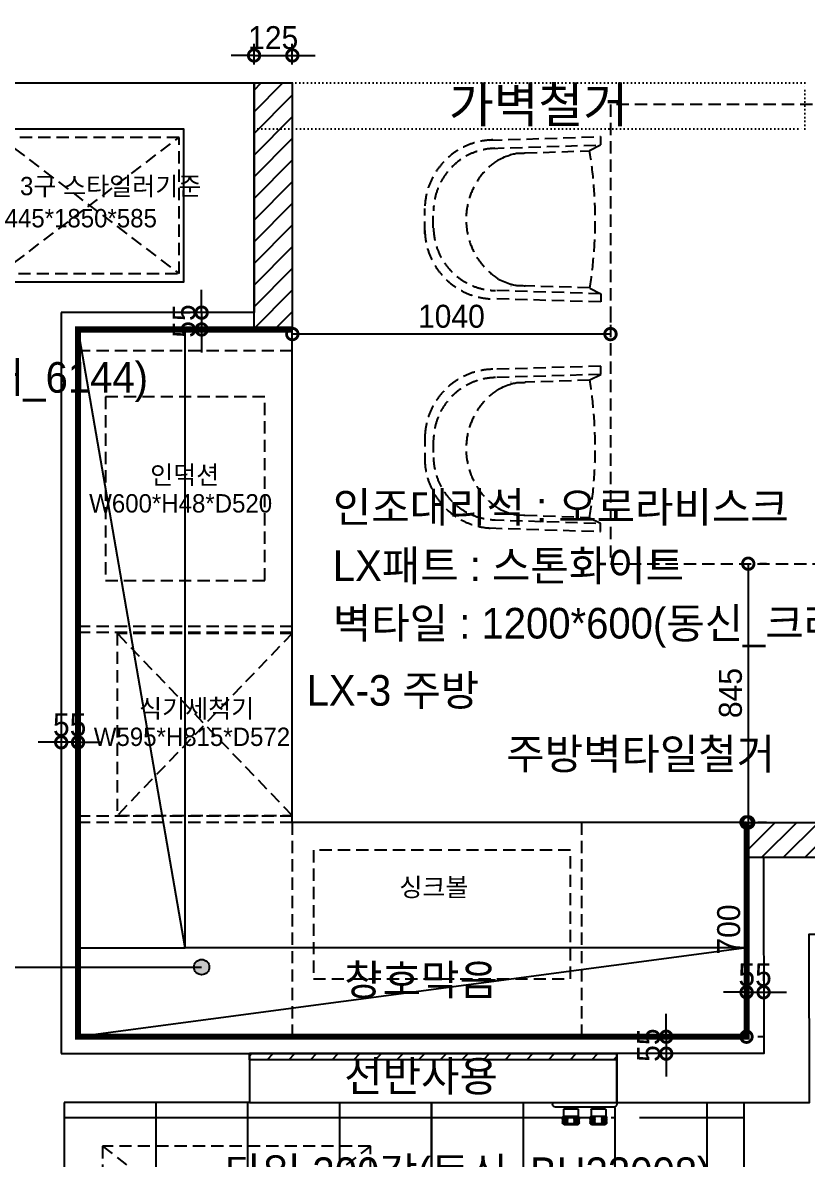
# Model space of a CAD drawing. Header units: inches. Extents: x 199882 to 277715, y -17863 to 11882.
# Drawn here: x 208677 to 211241, y -258 to 3454 of the extents above; entities that cross this region are included whole.
import ezdxf

# ---------------------------------------------------------------- set-up
doc = ezdxf.new("R2010")
doc.units = ezdxf.units.IN
doc.header["$LTSCALE"] = 50
doc.header["$MEASUREMENT"] = 0
for name, pattern in [('DH-HID2', [1.2, 0.8, -0.4]), ('DOT', [0.25, 0, -0.25]), ('HID', [2.5, 1.5, -1])]:
    doc.linetypes.add(name, pattern=pattern)
for name, color, linetype in [('0-ELC TEXT', 7, 'Continuous'), ('03-WAL NEW', 3, 'Continuous'), ('04-WIN', 4, 'Continuous'), ('06-FUR', 6, 'Continuous'), ('07-DIM WAL', 5, 'Continuous'), ('08-HAT', 8, 'Continuous'), ('3.기호.계단선', 30, 'Continuous'), ('E-HAT', 251, 'Continuous'), ('fin', 5, 'Continuous'), ('FU-FURM', 251, 'DH-HID2'), ('도면층2', 2, 'Continuous'), ('도면층4', 4, 'Continuous')]:
    doc.layers.add(name, color=color, linetype=linetype)
doc.styles.add('스타일1', font='HY울릉도M.TTF')
doc.styles.add('코레일둥고', font='Korail_Round_Gothic_Medium.ttf')
doc.dimstyles.new('30', dxfattribs={"dimscale": 30, "dimtxt": 2.5, "dimasz": 2.5, "dimexe": 1.25, "dimexo": 2, "dimtad": 1, "dimdec": 0, "dimtxsty": '스타일1', "dimblk": 'DOTSMALL', "dimcen": 2.5, "dimclrd": 1, "dimclre": 1, "dimclrt": 7, "dimadec": 0, "dimazin": 0, "dimtfac": 1, "dimtdec": 0, "dimtix": 1, "dimtmove": 0, "dimatfit": 3, "dimldrblk": 'DOTSMALL', "dimfxl": 0, "dimarcsym": 0})

# ---------------------------------------------------------------- blocks, each defined once
blk = doc.blocks.new('_DOTSMALL')
at = {"color": 0, "linetype": 'ByBlock', "const_width": 0.5}
blk.add_lwpolyline([(-0.0625, 0, 1), (0.0625, 0, 1)], format="xyb", close=True, dxfattribs=at)
blk = doc.blocks.new('*D50')
at = {"layer": '07-DIM WAL', "color": 1, "lineweight": -2}
for p, q in [((211042, 142.6), (211042, 842.6)), ((211102, 842.6), (211079.5, 842.6)), ((211102, 142.6), (211079.5, 142.6))]:
    blk.add_line(p, q, dxfattribs=at)
at = {"layer": 'Defpoints', "color": 0}
for p in [(211042, 842.6), (211042, 842.6), (211042, 142.6)]:
    blk.add_point(p, dxfattribs=at)
at = {"layer": '07-DIM WAL', "color": 1, "lineweight": -2, "xscale": 75, "yscale": 75, "zscale": 75}
for p, rotation in [((211042, 842.6), 90), ((211042, 142.6), 270)]:
    blk.add_blockref('_DOTSMALL', p, dxfattribs=dict(at, rotation=rotation))
at = {"layer": '07-DIM WAL', "color": 7, "insert": (210984.2, 492.6), "char_height": 75, "attachment_point": 5, "rotation": 90, "style": '스타일1'}
blk.add_mtext('700', dxfattribs=at)
blk = doc.blocks.new('A$C004A4CAE')
at = {"layer": 'fin', "color": 6}
for p, q in [((36, 69), (36, 70)), ((84, 69), (36, 69)), ((51, 63), (36, 63)), ((51, 57), (36, 57)), ((51, 51), (36, 51)), ((36, 23), (36, 45)), ((84, 45), (36, 45)), ((82, 72), (38, 72)), ((84, 63), (69, 63)), ((84, 57), (69, 57)), ((84, 51), (69, 51)), ((84, 69), (84, 70)), ((84, 23), (84, 45)), ((126, 69), (126, 70)), ((174, 69), (126, 69)), ((141, 63), (126, 63)), ((141, 57), (126, 57)), ((141, 51), (126, 51)), ((174, 45), (126, 45)), ((126, 23), (126, 45)), ((172, 72), (128, 72)), ((174, 63), (159, 63)), ((174, 57), (159, 57)), ((174, 51), (159, 51)), ((174, 69), (174, 70)), ((174, 23), (174, 45)), ((0, 0), (0, 5)), ((200, 15), (10, 15)), ((82, 21), (38, 21)), ((43, 15), (43, 21)), ((77, 15), (77, 21)), ((172, 21), (128, 21)), ((133, 15), (133, 21)), ((167, 15), (167, 21)), ((210, 0), (210, 5))]:
    blk.add_line(p, q, dxfattribs=at)
for centre, radius, start, end in [((36, 66), 3, 90, 270), ((36, 60), 3, 90, 270), ((36, 54), 3, 90, 270), ((36, 48), 3, 90, 270), ((38, 70), 2, 90, 180), ((51, 66), 3, 90, 270), ((51, 60), 3, 90, 270), ((51, 54), 3, 90, 270), ((51, 48), 3, 90, 270), ((69, 66), 3, 270, 90), ((69, 60), 3, 270, 90), ((69, 54), 3, 270, 90), ((69, 48), 3, 270, 90), ((82, 70), 2, 0, 90), ((84, 66), 3, 270, 90), ((84, 60), 3, 270, 90), ((84, 54), 3, 270, 90), ((84, 48), 3, 270, 90), ((126, 66), 3, 90, 270), ((126, 60), 3, 90, 270), ((126, 54), 3, 90, 270), ((126, 48), 3, 90, 270), ((128, 70), 2, 90, 180), ((141, 66), 3, 90, 270), ((141, 60), 3, 90, 270), ((141, 54), 3, 90, 270), ((141, 48), 3, 90, 270), ((159, 66), 3, 270, 90), ((159, 60), 3, 270, 90), ((159, 54), 3, 270, 90), ((159, 48), 3, 270, 90), ((172, 70), 2, 0, 90), ((174, 66), 3, 270, 90), ((174, 60), 3, 270, 90), ((174, 54), 3, 270, 90), ((174, 48), 3, 270, 90), ((10, 5), 10, 90, 180), ((38, 23), 2, 180, 270), ((82, 23), 2, 270, 0), ((128, 23), 2, 180, 270), ((172, 23), 2, 270, 0), ((200, 5), 10, 0, 90)]:
    blk.add_arc(centre, radius, start, end, dxfattribs=at)
blk = doc.blocks.new('floor')
for p, q in [((210013.3, -72.7), (210013.3, -1042.7)), ((211033.3, -72.7), (211033.3, -1042.7))]:
    blk.add_line(p, q)
at = {"layer": '도면층2'}
for p, q in [((208603.3, 3257.3), (209433.3, 3257.3)), ((209433.3, 3257.3), (209433.3, 2507.3)), ((209433.3, 2507.3), (208803.3, 2507.3)), ((208803.3, 2507.3), (208803.3, 87.3)), ((208803.3, 87.3), (209418.3, 87.3)), ((209418.3, 87.3), (209418.3, -72.7)), ((209418.3, -72.7), (208813.3, -72.7)), ((208813.3, -72.7), (208813.3, -1042.7))]:
    blk.add_line(p, q, dxfattribs=at)
blk.add_lwpolyline([(208603.3, 3107.3), (209203.3, 3107.3), (209203.3, 2607.3), (208603.3, 2607.3)], dxfattribs=at)
blk.add_lwpolyline([(211317.3, 477.3), (211317.3, 727.3), (211097.3, 727.3), (211098.3, 87.3), (210618.3, 87.3), (210618.3, -72.7), (211248.3, -72.7), (211247.3, 477.3)], close=True, dxfattribs=at)
at = {"layer": '도면층4'}
for p, q in [((210618.3, 87.3), (209418.3, 87.3)), ((209418.3, 87.3), (209418.3, -72.7)), ((210618.3, -72.7), (210618.3, 87.3)), ((209418.3, -72.7), (210618.3, -72.7))]:
    blk.add_line(p, q, dxfattribs=at)
at = {"xscale": -1, "rotation": 180}
blk.add_blockref('A$C004A4CAE', (210408.3, -72.7), dxfattribs=at)
blk = doc.blocks.new('F-505')
at = {"layer": 'FU-FURM'}
for p, q in [((422.5, 606.6), (339.7, 606.7)), ((1077.5, 606.6), (1160.3, 606.7)), ((403.4, 579.6), (346.9, 579.7)), ((1096.6, 579.6), (1153.1, 579.7)), ((116.8, 394.4), (105.2, 32.4)), ((143.5, 387.4), (132.2, 32.3)), ((618.2, 31.7), (607.6, 389.3)), ((645.2, 31.7), (634.8, 382.5)), ((854.8, 31.7), (865.2, 382.5)), ((881.8, 31.7), (892.4, 389.3)), ((1356.5, 387.4), (1367.8, 32.3)), ((1383.2, 394.4), (1394.8, 32.4)), ((167.4, 334.9), (165.6, 329.8)), ((169.4, 340.4), (167.4, 334.9)), ((171.6, 346), (169.4, 340.4)), ((173.9, 351.6), (171.6, 346)), ((176.2, 357), (173.9, 351.6)), ((178.6, 362), (176.2, 357)), ((180.9, 366.5), (178.6, 362)), ((570.2, 366), (572.5, 361.5)), ((572.5, 361.5), (574.9, 356.5)), ((574.9, 356.5), (577.2, 351.1)), ((577.2, 351.1), (579.5, 345.5)), ((579.5, 345.5), (581.7, 339.9)), ((581.7, 339.9), (583.7, 334.4)), ((583.7, 334.4), (585.5, 329.2)), ((916.3, 334.4), (914.5, 329.2)), ((918.3, 339.9), (916.3, 334.4)), ((920.5, 345.5), (918.3, 339.9)), ((922.8, 351.1), (920.5, 345.5)), ((925.1, 356.5), (922.8, 351.1)), ((927.5, 361.5), (925.1, 356.5)), ((929.8, 366), (927.5, 361.5)), ((1319.1, 366.5), (1321.4, 362)), ((1321.4, 362), (1323.8, 357)), ((1323.8, 357), (1326.1, 351.6)), ((1326.1, 351.6), (1328.4, 346)), ((1328.4, 346), (1330.6, 340.4)), ((1330.6, 340.4), (1332.6, 334.9)), ((1332.6, 334.9), (1334.4, 329.8)), ((159.3, 303.2), (158.9, 283.1)), ((159.7, 306.6), (159.3, 303.2)), ((160.2, 309.9), (159.7, 306.6)), ((160.9, 313.4), (160.2, 309.9)), ((161.7, 317), (160.9, 313.4)), ((162.7, 320.9), (161.7, 317)), ((164, 325.1), (162.7, 320.9)), ((165.6, 329.8), (164, 325.1)), ((585.5, 329.2), (587, 324.5)), ((587, 324.5), (588.3, 320.4)), ((588.3, 320.4), (589.3, 316.5)), ((589.3, 316.5), (590.1, 312.9)), ((590.1, 312.9), (590.8, 309.4)), ((590.8, 309.4), (591.3, 306.1)), ((591.3, 306.1), (591.7, 286)), ((908.7, 306.1), (908.3, 286)), ((909.2, 309.4), (908.7, 306.1)), ((909.9, 312.9), (909.2, 309.4)), ((910.7, 316.5), (909.9, 312.9)), ((911.7, 320.4), (910.7, 316.5)), ((913, 324.5), (911.7, 320.4)), ((914.5, 329.2), (913, 324.5)), ((1334.4, 329.8), (1336, 325.1)), ((1336, 325.1), (1337.3, 320.9)), ((1337.3, 320.9), (1338.3, 317)), ((1338.3, 317), (1339.1, 313.4)), ((1339.1, 313.4), (1339.8, 309.9)), ((1339.8, 309.9), (1340.3, 306.6)), ((1340.3, 306.6), (1340.7, 303.2)), ((1340.7, 303.2), (1341.1, 283.1)), ((158.5, 279.4), (151.4, 68.2)), ((158.9, 283.1), (158.5, 279.4)), ((591.7, 286), (592.1, 282.5)), ((592.1, 282.5), (592.5, 278.9)), ((599.1, 67.7), (592.5, 278.9)), ((900.9, 67.7), (907.5, 278.9)), ((907.9, 282.5), (907.5, 278.9)), ((908.3, 286), (907.9, 282.5)), ((1341.1, 283.1), (1341.5, 279.4)), ((1341.5, 279.4), (1348.6, 68.2)), ((150.2, 68.3), (132.2, 32.3)), ((600.2, 67.7), (618.2, 31.7)), ((899.8, 67.7), (881.8, 31.7)), ((1349.8, 68.3), (1367.8, 32.3)), ((1500, 0), (0, 0)), ((0, 0), (0, -900)), ((105.2, 32.4), (132.2, 32.3)), ((618.2, 31.7), (645.2, 31.7)), ((881.8, 31.7), (854.8, 31.7)), ((1394.8, 32.4), (1367.8, 32.3)), ((1500, -900), (1500, 0)), ((0, -900), (1500, -900)), ((105.2, -932.4), (132.2, -932.3)), ((116.8, -1294.4), (105.2, -932.4)), ((143.5, -1287.4), (132.2, -932.3)), ((150.2, -968.3), (132.2, -932.3)), ((600.2, -967.7), (618.2, -931.7)), ((618.2, -931.7), (607.6, -1289.3)), ((618.2, -931.7), (645.2, -931.7)), ((645.2, -931.7), (634.8, -1282.5)), ((854.8, -931.7), (865.2, -1282.5)), ((881.8, -931.7), (854.8, -931.7)), ((881.8, -931.7), (892.4, -1289.3)), ((899.8, -967.7), (881.8, -931.7)), ((1349.8, -968.3), (1367.8, -932.3)), ((1356.5, -1287.4), (1367.8, -932.3)), ((1394.8, -932.4), (1367.8, -932.3)), ((1383.2, -1294.4), (1394.8, -932.4)), ((158.5, -1179.4), (151.4, -968.2)), ((599.1, -967.7), (592.5, -1178.9)), ((900.9, -967.7), (907.5, -1178.9)), ((1341.5, -1179.4), (1348.6, -968.2)), ((158.9, -1183.1), (158.5, -1179.4)), ((159.3, -1203.2), (158.9, -1183.1)), ((591.3, -1206.1), (591.7, -1186)), ((591.7, -1186), (592.1, -1182.5)), ((592.1, -1182.5), (592.5, -1178.9)), ((907.9, -1182.5), (907.5, -1178.9)), ((908.3, -1186), (907.9, -1182.5)), ((908.7, -1206.1), (908.3, -1186)), ((1340.7, -1203.2), (1341.1, -1183.1)), ((1341.1, -1183.1), (1341.5, -1179.4)), ((159.7, -1206.6), (159.3, -1203.2)), ((160.2, -1209.9), (159.7, -1206.6)), ((160.9, -1213.4), (160.2, -1209.9)), ((161.7, -1217), (160.9, -1213.4)), ((162.7, -1220.9), (161.7, -1217)), ((164, -1225.1), (162.7, -1220.9)), ((585.5, -1229.2), (587, -1224.5)), ((587, -1224.5), (588.3, -1220.4)), ((588.3, -1220.4), (589.3, -1216.5)), ((589.3, -1216.5), (590.1, -1212.9)), ((590.1, -1212.9), (590.8, -1209.4)), ((590.8, -1209.4), (591.3, -1206.1)), ((909.2, -1209.4), (908.7, -1206.1)), ((909.9, -1212.9), (909.2, -1209.4)), ((910.7, -1216.5), (909.9, -1212.9)), ((911.7, -1220.4), (910.7, -1216.5)), ((913, -1224.5), (911.7, -1220.4)), ((914.5, -1229.2), (913, -1224.5)), ((1336, -1225.1), (1337.3, -1220.9)), ((1337.3, -1220.9), (1338.3, -1217)), ((1338.3, -1217), (1339.1, -1213.4)), ((1339.1, -1213.4), (1339.8, -1209.9)), ((1339.8, -1209.9), (1340.3, -1206.6)), ((1340.3, -1206.6), (1340.7, -1203.2)), ((165.6, -1229.8), (164, -1225.1)), ((167.4, -1234.9), (165.6, -1229.8)), ((169.4, -1240.4), (167.4, -1234.9)), ((171.6, -1246), (169.4, -1240.4)), ((173.9, -1251.6), (171.6, -1246)), ((176.2, -1257), (173.9, -1251.6)), ((178.6, -1262), (176.2, -1257)), ((180.9, -1266.5), (178.6, -1262)), ((570.2, -1266), (572.5, -1261.5)), ((572.5, -1261.5), (574.9, -1256.5)), ((574.9, -1256.5), (577.2, -1251.1)), ((577.2, -1251.1), (579.5, -1245.5)), ((579.5, -1245.5), (581.7, -1239.9)), ((581.7, -1239.9), (583.7, -1234.4)), ((583.7, -1234.4), (585.5, -1229.2)), ((916.3, -1234.4), (914.5, -1229.2)), ((918.3, -1239.9), (916.3, -1234.4)), ((920.5, -1245.5), (918.3, -1239.9)), ((922.8, -1251.1), (920.5, -1245.5)), ((925.1, -1256.5), (922.8, -1251.1)), ((927.5, -1261.5), (925.1, -1256.5)), ((929.8, -1266), (927.5, -1261.5)), ((1319.1, -1266.5), (1321.4, -1262)), ((1321.4, -1262), (1323.8, -1257)), ((1323.8, -1257), (1326.1, -1251.6)), ((1326.1, -1251.6), (1328.4, -1246)), ((1328.4, -1246), (1330.6, -1240.4)), ((1330.6, -1240.4), (1332.6, -1234.9)), ((1332.6, -1234.9), (1334.4, -1229.8)), ((1334.4, -1229.8), (1336, -1225.1)), ((403.4, -1479.6), (346.9, -1479.7)), ((1096.6, -1479.6), (1153.1, -1479.7)), ((422.5, -1506.6), (339.7, -1506.7)), ((1077.5, -1506.6), (1160.3, -1506.7))]:
    blk.add_line(p, q, dxfattribs=at)
for centre, radius, start, end in [((343.2, 379.5), 227.2, 90.767, 178.6433), ((408, 379.4), 227.2, 1.215, 89.0908), ((1092, 379.4), 227.2, 90.9092, 178.785), ((1156.8, 379.5), 227.2, 1.3567, 89.233), ((349.9, 371.7), 206.6, 90.767, 178.6435), ((401.3, 371.6), 206.6, 1.215, 89.0908), ((1098.7, 371.6), 206.6, 90.9092, 178.785), ((1150.1, 371.7), 206.6, 1.3565, 89.233), ((375.4, 239.3), 232.4, 33.053, 146.805), ((1124.6, 239.3), 232.4, 33.195, 146.947), ((375.4, 239.3), 232.4, 158.2072, 158.33), ((375.4, 239.3), 232.4, 21.528, 21.651), ((1124.6, 239.3), 232.4, 158.349, 158.472), ((1124.6, 239.3), 232.4, 21.67, 21.7928), ((377, 1465.2), 1415.3, 260.781, 279.077), ((1123, 1465.2), 1415.3, 260.923, 279.219), ((377, -2365.2), 1415.3, 80.923, 99.219), ((1123, -2365.2), 1415.3, 80.781, 99.077), ((375.4, -1139.3), 232.4, 338.349, 338.472), ((1124.6, -1139.3), 232.4, 201.528, 201.651), ((375.4, -1139.3), 232.4, 201.67, 201.7928), ((1124.6, -1139.3), 232.4, 338.2072, 338.33), ((343.2, -1279.5), 227.2, 181.3567, 269.233), ((349.9, -1271.7), 206.6, 181.3565, 269.233), ((375.4, -1139.3), 232.4, 213.195, 326.947), ((401.3, -1271.6), 206.6, 270.9092, 358.785), ((408, -1279.4), 227.2, 270.9092, 358.785), ((1092, -1279.4), 227.2, 181.215, 269.0908), ((1098.7, -1271.6), 206.6, 181.215, 269.0908), ((1124.6, -1139.3), 232.4, 213.053, 326.805), ((1150.1, -1271.7), 206.6, 270.767, 358.6435), ((1156.8, -1279.5), 227.2, 270.767, 358.6433)]:
    blk.add_arc(centre, radius, start, end, dxfattribs=at)
blk = doc.blocks.new('*D218')
at = {"layer": '07-DIM WAL', "color": 1, "lineweight": -2}
for p, q in [((209433.3, 3317.3), (209433.3, 3384.7)), ((209558.3, 3317.3), (209558.3, 3384.7)), ((209433.3, 3347.2), (209358.3, 3347.2)), ((209433.3, 3347.2), (209558.3, 3347.2)), ((209558.3, 3347.2), (209633.3, 3347.2))]:
    blk.add_line(p, q, dxfattribs=at)
at = {"layer": 'Defpoints', "color": 0}
for p in [(209558.3, 3347.2), (209433.3, 3257.3), (209558.3, 3257.3)]:
    blk.add_point(p, dxfattribs=at)
at = {"layer": '07-DIM WAL', "color": 1, "lineweight": -2, "xscale": 75, "yscale": 75, "zscale": 75}
blk.add_blockref('_DOTSMALL', (209433.3, 3347.2), dxfattribs=at)
at = {"layer": '07-DIM WAL', "color": 1, "lineweight": -2, "xscale": 75, "yscale": 75, "zscale": 75, "rotation": 180}
blk.add_blockref('_DOTSMALL', (209558.3, 3347.2), dxfattribs=at)
at = {"layer": '07-DIM WAL', "color": 7, "insert": (209495.8, 3404.9), "char_height": 75, "attachment_point": 5, "style": '스타일1'}
blk.add_mtext('125', dxfattribs=at)
blk = doc.blocks.new('*D221')
at = {"layer": '07-DIM WAL', "color": 1, "lineweight": -2}
for p, q in [((211047.9, 1687.3), (211047.9, 842.6)), ((211107.8, 1687.3), (211085.4, 1687.3)), ((211107.9, 842.6), (211085.4, 842.6))]:
    blk.add_line(p, q, dxfattribs=at)
at = {"layer": 'Defpoints', "color": 0}
for p in [(211047.8, 1687.3), (211047.9, 842.6), (211047.9, 842.6)]:
    blk.add_point(p, dxfattribs=at)
at = {"layer": '07-DIM WAL', "color": 1, "lineweight": -2, "xscale": 75, "yscale": 75, "zscale": 75}
for p, rotation in [((211047.9, 1687.3), 90), ((211047.9, 842.6), 270)]:
    blk.add_blockref('_DOTSMALL', p, dxfattribs=dict(at, rotation=rotation))
at = {"layer": '07-DIM WAL', "color": 7, "insert": (210990.1, 1264.9), "char_height": 75, "attachment_point": 5, "rotation": 90, "style": '스타일1'}
blk.add_mtext('845', dxfattribs=at)
blk = doc.blocks.new('*D222')
at = {"layer": '07-DIM WAL', "color": 1, "lineweight": -2}
for p, q in [((209558.3, 2497.3), (209558.3, 2474.8)), ((210597.8, 2497.3), (210597.8, 2474.8)), ((210597.8, 2437.3), (209558.3, 2437.3))]:
    blk.add_line(p, q, dxfattribs=at)
at = {"layer": 'Defpoints', "color": 0}
for p in [(209558.3, 2437.3), (209558.3, 2437.3), (210597.8, 2437.3)]:
    blk.add_point(p, dxfattribs=at)
at = {"layer": '07-DIM WAL', "color": 1, "lineweight": -2, "xscale": 75, "yscale": 75, "zscale": 75, "rotation": 180}
blk.add_blockref('_DOTSMALL', (209558.3, 2437.3), dxfattribs=at)
at = {"layer": '07-DIM WAL', "color": 1, "lineweight": -2, "xscale": 75, "yscale": 75, "zscale": 75}
blk.add_blockref('_DOTSMALL', (210597.8, 2437.3), dxfattribs=at)
at = {"layer": '07-DIM WAL', "color": 7, "insert": (210078, 2495), "char_height": 75, "attachment_point": 5, "style": '스타일1'}
blk.add_mtext('1040', dxfattribs=at)
blk = doc.blocks.new('*D224')
at = {"layer": '07-DIM WAL', "color": 1, "lineweight": -2}
for p, q in [((211042.5, 347.6), (211042.5, 325.2)), ((211098, 347.7), (211098, 325.2)), ((211042.5, 287.7), (210967.5, 287.7)), ((211042.5, 287.7), (211098, 287.7)), ((211098, 287.7), (211173, 287.7))]:
    blk.add_line(p, q, dxfattribs=at)
at = {"layer": 'Defpoints', "color": 0}
for p in [(211042.5, 287.6), (211098, 287.7), (211098, 287.7)]:
    blk.add_point(p, dxfattribs=at)
at = {"layer": '07-DIM WAL', "color": 1, "lineweight": -2, "xscale": 75, "yscale": 75, "zscale": 75}
blk.add_blockref('_DOTSMALL', (211042.5, 287.7), dxfattribs=at)
at = {"layer": '07-DIM WAL', "color": 1, "lineweight": -2, "xscale": 75, "yscale": 75, "zscale": 75, "rotation": 180}
blk.add_blockref('_DOTSMALL', (211098, 287.7), dxfattribs=at)
at = {"layer": '07-DIM WAL', "color": 7, "insert": (211070.2, 344.7), "char_height": 75, "attachment_point": 5, "style": '스타일1'}
blk.add_mtext('55', dxfattribs=at)
blk = doc.blocks.new('*D225')
at = {"layer": '07-DIM WAL', "color": 1, "lineweight": -2}
for p, q in [((210779.9, 142.5), (210779.9, 217.5)), ((210779.9, 142.5), (210779.9, 87.3)), ((210839.9, 142.5), (210817.4, 142.5)), ((210779.9, 87.3), (210779.9, 12.3)), ((210839.9, 87.3), (210817.4, 87.3))]:
    blk.add_line(p, q, dxfattribs=at)
at = {"layer": 'Defpoints', "color": 0}
for p in [(210779.9, 142.5), (210779.9, 87.3), (210779.9, 87.3)]:
    blk.add_point(p, dxfattribs=at)
at = {"layer": '07-DIM WAL', "color": 1, "lineweight": -2, "xscale": 75, "yscale": 75, "zscale": 75}
for p, rotation in [((210779.9, 142.5), 270), ((210779.9, 87.3), 90)]:
    blk.add_blockref('_DOTSMALL', p, dxfattribs=dict(at, rotation=rotation))
at = {"layer": '07-DIM WAL', "color": 7, "insert": (210722.9, 114.9), "char_height": 75, "attachment_point": 5, "rotation": 90, "style": '스타일1'}
blk.add_mtext('55', dxfattribs=at)
blk = doc.blocks.new('*D226')
at = {"layer": '07-DIM WAL', "color": 1, "lineweight": -2}
for p, q in [((208803.3, 1164), (208803.3, 1141.5)), ((208858.3, 1164), (208858.3, 1141.5)), ((208803.3, 1104), (208728.3, 1104)), ((208858.3, 1104), (208803.3, 1104)), ((208858.3, 1104), (208933.3, 1104))]:
    blk.add_line(p, q, dxfattribs=at)
at = {"layer": 'Defpoints', "color": 0}
for p in [(208803.3, 1104), (208803.3, 1104), (208858.3, 1104)]:
    blk.add_point(p, dxfattribs=at)
at = {"layer": '07-DIM WAL', "color": 1, "lineweight": -2, "xscale": 75, "yscale": 75, "zscale": 75}
blk.add_blockref('_DOTSMALL', (208803.3, 1104), dxfattribs=at)
at = {"layer": '07-DIM WAL', "color": 1, "lineweight": -2, "xscale": 75, "yscale": 75, "zscale": 75, "rotation": 180}
blk.add_blockref('_DOTSMALL', (208858.3, 1104), dxfattribs=at)
at = {"layer": '07-DIM WAL', "color": 7, "insert": (208830.8, 1161), "char_height": 75, "attachment_point": 5, "style": '스타일1'}
blk.add_mtext('55', dxfattribs=at)
blk = doc.blocks.new('*D227')
at = {"layer": '07-DIM WAL', "color": 1, "lineweight": -2}
for p, q in [((209262, 2507.3), (209262, 2582.3)), ((209202, 2507.3), (209224.5, 2507.3)), ((209262, 2507.3), (209262, 2452.3)), ((209262, 2452.3), (209262, 2377.3)), ((209322, 2452.3), (209299.5, 2452.3))]:
    blk.add_line(p, q, dxfattribs=at)
at = {"layer": 'Defpoints', "color": 0}
for p in [(209262, 2507.3), (209262, 2452.3), (209262, 2452.3)]:
    blk.add_point(p, dxfattribs=at)
at = {"layer": '07-DIM WAL', "color": 1, "lineweight": -2, "xscale": 75, "yscale": 75, "zscale": 75}
for p, rotation in [((209262, 2507.3), 270), ((209262, 2452.3), 90)]:
    blk.add_blockref('_DOTSMALL', p, dxfattribs=dict(at, rotation=rotation))
at = {"layer": '07-DIM WAL', "color": 7, "insert": (209205, 2479.8), "char_height": 75, "attachment_point": 5, "rotation": 90, "style": '스타일1'}
blk.add_mtext('55', dxfattribs=at)

msp = doc.modelspace()

# ---------------------------------------------------------------- hatches: boundary and pattern name
at = {"layer": '0-ELC TEXT'}
h = msp.add_hatch(color=256, dxfattribs=at)
h.dxf.hatch_style = 1
edge = h.paths.add_edge_path()
edge.add_arc((209262.1, 369.9), 25, 90, 450)
h = msp.add_hatch(color=256, dxfattribs=at)
h.dxf.hatch_style = 1
edge = h.paths.add_edge_path()
edge.add_arc((209262.1, 369.9), 25, 90, 450)
at = {"layer": '03-WAL NEW'}
h = msp.add_hatch(dxfattribs=at)
h.set_pattern_fill('_USER', color=256, scale=50, angle=225, pattern_type=0)
h.set_pattern_definition([(225, (334464.5, 8481), (35.35534, -35.35534), [])])
h.paths.add_polyline_path([(209558.3, 2452.3), (209433.3, 2452.3), (209433.3, 3257.3), (209558.3, 3257.3)])
h = msp.add_hatch(dxfattribs=at)
h.set_pattern_fill('_USER', color=256, scale=50, angle=225, pattern_type=0)
h.set_pattern_definition([(225, (0, 0), (35.355339, -35.355339), [])])
h.paths.add_polyline_path([(211317.3, 727.3), (211042.5, 727.3), (211042.5, 842.6), (211317.3, 842.6)])
h = msp.add_hatch(dxfattribs=at)
h.set_pattern_fill('_USER', color=256, scale=50, angle=225, pattern_type=0)
h.set_pattern_definition([(225, (0, -105), (35.355339, -35.355339), [])])
h.paths.add_polyline_path([(209418.3, 87.3), (210618.3, 87.3), (210618.3, 67.3), (209418.3, 67.3)])
at = {"layer": 'E-HAT'}
h = msp.add_hatch(dxfattribs=at)
h.set_pattern_fill('_USER', color=256, scale=300, angle=180, pattern_type=0)
h.set_pattern_definition([(180, (211033.25, -1020.95), (-4e-14, -300), [])])
h.paths.add_polyline_path([(211033.3, -1020.9), (211033.3, -75.9), (210618.3, -75.9), (210013.3, -75.9), (210013.3, -870.9), (210163.3, -870.9), (210163.3, -1020.9)])
h.paths.add_polyline_path([(210444.3, -96.9), (210451.3, -96.9), (210451.3, -90.9), (210444.3, -90.9)], flags=16)
h.paths.add_polyline_path([(210534.3, -132.9, -1), (210534.3, -126.9), (210535, -126.9, -1.132782), (210534.3, -120.9), (210534.3, -96.9), (210582.3, -96.9), (210582.3, -147.9)], flags=16)
h.paths.add_polyline_path([(210582.1, -127, -1.032744), (210582.3, -132.9), (210580.8, -133.3, -1.280776), (210582.3, -138.9), (210582.3, -144.9, 1), (210582.3, -138.9, 3.905125), (210567.3, -120.9, -1), (210567.3, -126.9), (210572.3, -132.9), (210582.3, -132.9), (210582.3, -126.9), (210567.3, -126.9, -1), (210567.3, -132.9), (210574.8, -138.9), (210582.3, -138.9), (210582.3, -132.9), (210567.3, -132.9, -1), (210567.3, -138.9), (210581.1, -138.7, 1.210958), (210582.3, -132.9, 3.201562), (210567.3, -120.9, 0.146549), (210580.3, -96.9, -7.515144)])
h.paths.add_polyline_path([(210013.3, -75.9), (209418.3, -75.9), (208813.3, -75.9), (208813.3, -411.9), (209237.1, -411.9, -1), (209287.1, -411.9, -1), (209237.1, -411.9), (208813.3, -411.9), (208813.3, -1020.9), (209788.3, -1020.9), (210013.3, -1020.9)])
h = msp.add_hatch(dxfattribs=at)
h.set_pattern_fill('_USER', color=256, scale=300, angle=270, pattern_type=0)
h.set_pattern_definition([(270, (210013.25, -75.95), (300, -6e-14), [])])
h.paths.add_polyline_path([(211033.3, -75.9), (210618.3, -75.9), (210618.3, -80.9, -0.414214), (210608.3, -90.9), (210575.3, -90.9), (210575.3, -96.9), (210580.3, -96.9, -0.414214), (210582.3, -98.9), (210582.3, -120.9, -1), (210582.3, -126.9, -1), (210582.3, -132.9, -1), (210582.3, -138.9, -1), (210582.3, -144.9), (210582.3, -145.9, -0.414214), (210580.3, -147.9), (210536.3, -147.9, -0.414214), (210534.3, -145.9), (210534.3, -144.9, -1), (210534.3, -138.9, -1), (210534.3, -132.9, -1), (210534.3, -126.9, -1), (210534.3, -120.9), (210534.3, -98.9, -0.414214), (210536.3, -96.9), (210541.3, -96.9), (210541.3, -90.9), (210485.3, -90.9), (210485.3, -96.9), (210490.3, -96.9, -0.414214), (210492.3, -98.9), (210492.3, -120.9, -1), (210492.3, -126.9, -1), (210492.3, -132.9, -1), (210492.3, -138.9, -1), (210492.3, -144.9), (210492.3, -145.9, -0.414214), (210490.3, -147.9), (210446.3, -147.9, -0.414214), (210444.3, -145.9), (210444.3, -144.9, -1), (210444.3, -138.9, -1), (210444.3, -132.9, -1), (210444.3, -126.9, -1), (210444.3, -120.9), (210444.3, -98.9, -0.414214), (210446.3, -96.9), (210451.3, -96.9), (210451.3, -90.9), (210418.3, -90.9, -0.414214), (210408.3, -80.9), (210408.3, -75.9), (210013.3, -75.9), (210013.3, -870.9), (210163.3, -870.9), (210163.3, -1020.9), (211033.3, -1020.9)])
h.paths.add_polyline_path([(210013.3, -75.9), (209418.3, -75.9), (208813.3, -75.9), (208813.3, -411.9), (209237.1, -411.9, -1), (209287.1, -411.9, -1), (209237.1, -411.9), (208813.3, -411.9), (208813.3, -1020.9), (209788.3, -1020.9), (210013.3, -1020.9)])

# ---------------------------------------------------------------- linework, layer by layer
at = {"layer": '0-ELC TEXT'}
msp.add_line((206468.9, 369.9), (209262.1, 369.9), dxfattribs=at)
msp.add_circle((209262.1, 369.9), 25, dxfattribs=at)
msp.add_circle((209262.1, 369.9), 25, dxfattribs=at)
at = {"layer": '03-WAL NEW'}
for points in [[(209558.3, 2452.3), (209433.3, 2452.3), (209433.3, 3257.3), (209558.3, 3257.3)], [(211317.3, 727.3), (211042.5, 727.3), (211042.5, 842.6), (211317.3, 842.6)]]:
    msp.add_lwpolyline(points, close=True, dxfattribs=at)
for points in [[(211042.5, 842.6), (211042.5, 142.5), (208858.3, 142.5), (208858.3, 2452.3), (209558.3, 2452.3)], [(209418.3, 87.3), (210618.3, 87.3), (210618.3, 67.3), (209418.3, 67.3), (209418.3, 87.3)]]:
    msp.add_lwpolyline(points, dxfattribs=at)
at = {"layer": '06-FUR'}
for points in [[(208603.3, 3107.3), (209203.3, 3107.3), (209203.3, 2607.3), (208603.3, 2607.3)], [(211042.5, 142.6), (211042.5, 842.6), (209558.3, 842.4), (209558.3, 2452.3), (209438.3, 2452.3), (209438.3, 2452.3), (208858.3, 2452.3), (208858.3, 142.4), (211042.5, 142.6)], [(211042.5, 432.6), (209208.3, 432.4), (209208.3, 2452.3), (208858.3, 2452.3), (208858.3, 142.4), (211042.5, 142.6), (211042.5, 432.6), (208858.3, 142.4), (208858.3, 432.4), (209208.3, 432.4), (208858.3, 2452.3)]]:
    msp.add_lwpolyline(points, dxfattribs=at)
at = {"layer": '08-HAT', "color": 140, "linetype": 'HID', "const_width": 20}
msp.add_lwpolyline([(211042.5, 842.6), (211042.5, 142.6), (208858.3, 142.5), (208858.3, 2452.3), (209558.3, 2452.3)], dxfattribs=at)
at = {"layer": '3.기호.계단선', "linetype": 'DOT'}
msp.add_lwpolyline([(209433.3, 3107.3), (211233.3, 3107.3), (211233.3, 3257.3), (209433.3, 3257.3)], dxfattribs=at)
at = {"layer": 'FU-FURM'}
for p, q in [((208603.3, 2634.8), (209188.3, 3079.8)), ((208603.3, 3079.8), (209188.3, 2634.8)), ((209558.3, 2382.4), (208858.3, 2382.4)), ((209558.3, 1482.4), (208858.3, 1482.4)), ((209558.3, 1462.4), (208858.3, 1462.4)), ((209558.3, 864.9), (208986.3, 1459.9)), ((209558.3, 1459.9), (208986.3, 864.9)), ((209558.3, 862.4), (208858.3, 862.4)), ((209558.3, 842.4), (208858.3, 842.4)), ((209558.3, 842.4), (209558.3, 142.4)), ((210503.3, 842.4), (210503.3, 142.4)), ((208938.3, -214.7), (209813.3, -900.7)), ((209813.3, -214.7), (208938.3, -900.7))]:
    msp.add_line(p, q, dxfattribs=at)
for points in [[(209188.3, 2634.8), (209188.3, 3079.8), (208603.3, 3079.8), (208603.3, 2634.8)], [(209468.3, 1632.4), (209468.3, 2232.4), (208948.3, 2232.4), (208948.3, 1632.4)], [(209558.3, 864.9), (209558.3, 1459.9), (208986.3, 1459.9), (208986.3, 864.9)], [(210467, 751.7), (209627, 751.7), (209627, 331.7), (210467, 331.7)], [(208938.3, -214.7), (208938.3, -900.7), (209813.3, -900.7), (209813.3, -214.7)]]:
    msp.add_lwpolyline(points, close=True, dxfattribs=at)

# ---------------------------------------------------------------- block references
at = {"layer": '04-WIN'}
msp.add_blockref('floor', (0, 0), dxfattribs=at)
at = {"layer": 'FU-FURM', "rotation": 270}
msp.add_blockref('F-505', (211497.8, 3187.3), dxfattribs=at)

# ---------------------------------------------------------------- texts
at = {"layer": '0-ELC TEXT', "style": '코레일둥고'}
for s, height, p in [('LG 3구 스타일러기준', 60, (208542.2, 2890.7)), ('445*1850*585', 60, (208618.3, 2785.8)), ('인덕션', 60, (209093.7, 1947.2)), ('W600*H48*D520', 60, (208894.6, 1854.5)), ('LX-3 주방', 100, (209605.1, 1223.6)), ('식기세척기', 60, (209057.5, 1184.8)), ('W595*H815*D572', 60, (208909.7, 1092.1)), ('주방벽타일철거', 100, (210257.2, 1016)), ('싱크볼', 60, (209908, 600.6)), ('창호막음', 100, (209727.8, 278.3)), ('선반사용', 100, (209727.8, -36.5))]:
    msp.add_text(s, height=height, dxfattribs=at).set_placement(p)
at = {"layer": '3.기호.계단선', "style": '코레일둥고'}
msp.add_text('가벽철거', height=116.67, dxfattribs=at).set_placement((210069.9, 3127.9))
at = {"layer": '3.기호.계단선', "color": 140, "style": '코레일둥고'}
for s, p in [('타일 600각(미래_6144)', (207753.9, 2245.9)), ('인조대리석 : 오로라비스크', (209690.8, 1822.3)), ('LX패트 : 스톤화이트', (209690.8, 1630.8)), ('벽타일 : 1200*600(동신_크러쉬)', (209690.8, 1443)), ('타일 300각(동신_BH33008)', (209336.7, -351.6))]:
    msp.add_text(s, height=100, dxfattribs=at).set_placement(p)

# ---------------------------------------------------------------- dimensions: what is measured, and where the dimension line sits
at = {"layer": '07-DIM WAL'}
for base, p1, p2, picture, middle in [((209558.3, 3347.2), (209433.3, 3257.3), (209558.3, 3257.3), '*D218', (209495.8, 3404.9)), ((209558.253, 2437.2579), (210597.7888, 2437.2579), (209558.253, 2437.2579), '*D222', (210078.0209, 2495.0059)), ((208803.3, 1104), (208858.3, 1104), (208803.3, 1104), '*D226', (208830.8, 1161)), ((211097.9622, 287.6981), (211042.4983, 287.6176), (211097.9622, 287.6981), '*D224', (211070.2303, 344.6971))]:
    dim = msp.add_linear_dim(base=base, p1=p1, p2=p2, dimstyle='30', dxfattribs=at)
    dim.commit()
    dim.dimension.update_dxf_attribs({"geometry": picture, "text_midpoint": middle})
for base, p1, p2, angle, picture, middle in [((209262, 2452.3), (209262, 2507.3), (209262, 2452.3), 90, '*D227', (209205, 2479.8)), ((211047.9, 842.6), (211047.8, 1687.3), (211047.9, 842.6), 90, '*D221', (210990.1, 1264.9)), ((211042, 842.6), (211042, 142.6), (211042, 842.6), 270, '*D50', (210984.2, 492.6)), ((210779.9, 87.3), (210779.9, 142.5), (210779.9, 87.3), 90, '*D225', (210722.9, 114.9))]:
    dim = msp.add_linear_dim(base=base, p1=p1, p2=p2, angle=angle, dimstyle='30', dxfattribs=at)
    dim.commit()
    dim.dimension.update_dxf_attribs({"geometry": picture, "text_midpoint": middle})

doc.saveas('drawing.dxf')
